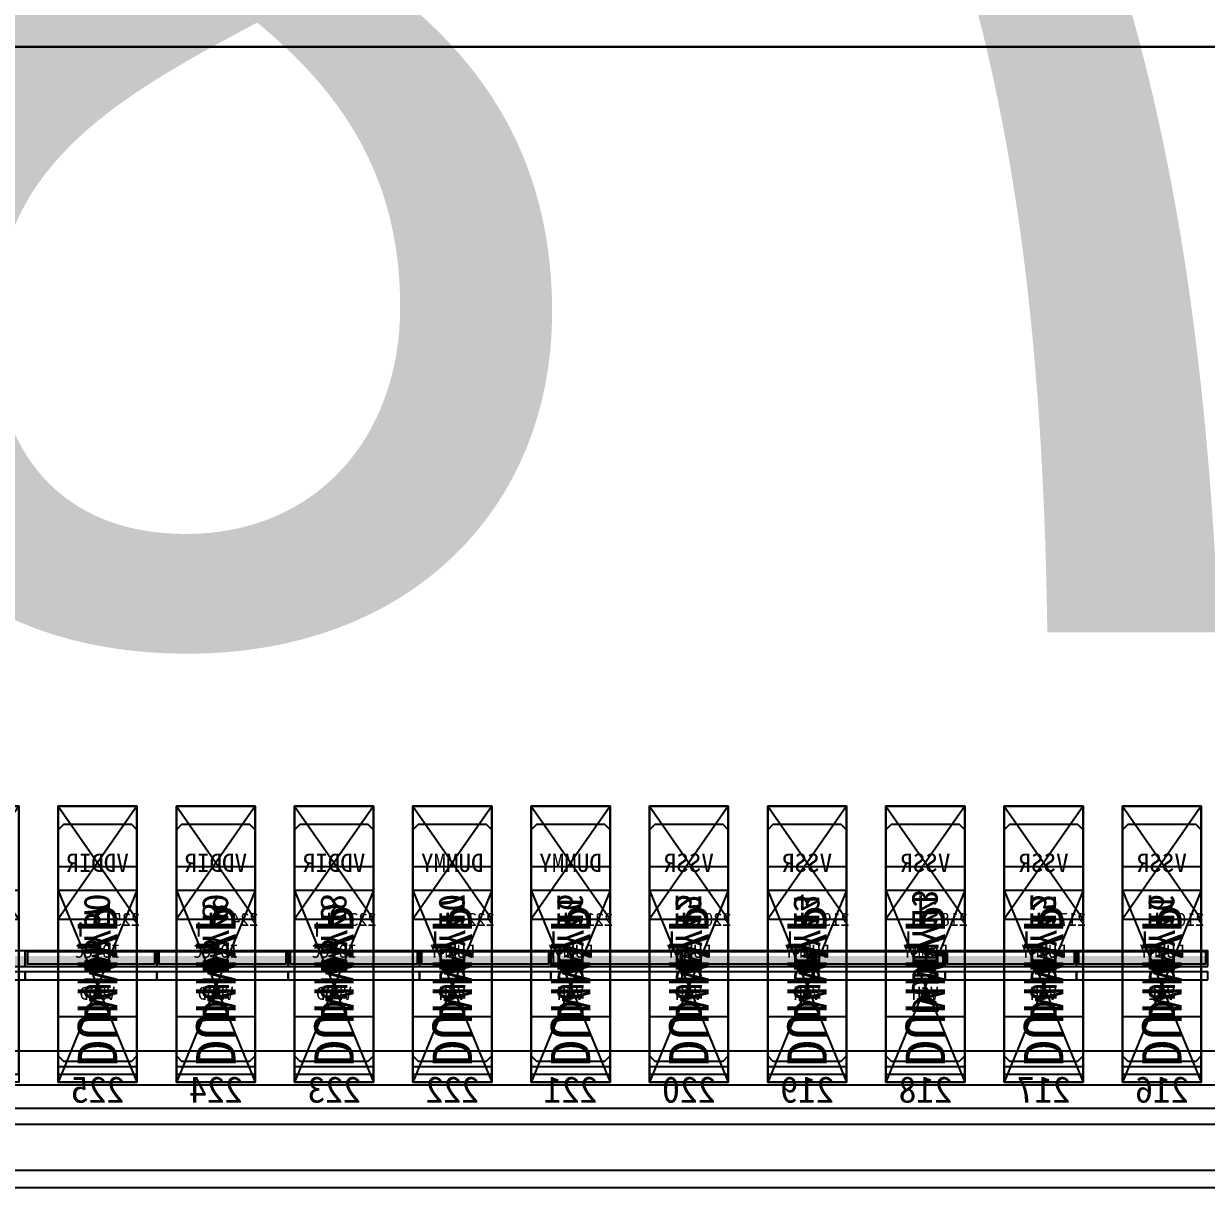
# Model space of a CAD drawing. Header units: millimetres. Extents: x 427 to 2444, y 137 to 817.
# Drawn here: x 1139.1962 to 1139.6462, y 300.7749 to 301.2176 of the extents above; entities that cross this region are included whole.
import ezdxf
from ezdxf.enums import TextEntityAlignment as Align

# ---------------------------------------------------------------- set-up
doc = ezdxf.new("R2010")
doc.units = ezdxf.units.MM
for name, color, linetype in [('L0', 211, 'Continuous'), ('L102', 91, 'Continuous'), ('L114', 213, 'Continuous'), ('L240', 60, 'Continuous'), ('L241', 200, 'Continuous'), ('L242', 51, 'Continuous'), ('L245', 53, 'Continuous'), ('L246', 93, 'Continuous'), ('L248', 171, 'Continuous'), ('L59', 140, 'Continuous'), ('L63', 4, 'Continuous'), ('L98', 150, 'Continuous')]:
    doc.layers.add(name, color=color, linetype=linetype)
doc.styles.add('txt', font='simhei.ttf')

# ---------------------------------------------------------------- blocks, each defined once
blk = doc.blocks.new('HX8394_F_PAD')
at = {"layer": 'L0'}
blk.add_lwpolyline([(-13.86, -0.4025), (-13.86, 0.4025), (13.86, 0.4025), (13.86, -0.4025), (-13.86, -0.4025)], close=True, dxfattribs=at)
at = {"layer": 'L241'}
blk.add_lwpolyline([(-13.9, -0.435), (-13.9, 0.435), (13.9, 0.435), (13.9, -0.435), (-13.9, -0.435)], close=True, dxfattribs=at)
at = {"layer": 'L242'}
for points in [[(-3.9955, -0.3935), (-3.9975, -0.3915), (-3.9975, -0.3055), (-3.9955, -0.3035), (-3.9695, -0.3035), (-3.9675, -0.3055), (-3.9675, -0.3915), (-3.9695, -0.3935), (-3.9955, -0.3935)], [(-3.9505, -0.3935), (-3.9525, -0.3915), (-3.9525, -0.3055), (-3.9505, -0.3035), (-3.9245, -0.3035), (-3.9225, -0.3055), (-3.9225, -0.3915), (-3.9245, -0.3935), (-3.9505, -0.3935)], [(-3.9055, -0.3935), (-3.9075, -0.3915), (-3.9075, -0.3055), (-3.9055, -0.3035), (-3.8795, -0.3035), (-3.8775, -0.3055), (-3.8775, -0.3915), (-3.8795, -0.3935), (-3.9055, -0.3935)], [(-3.8605, -0.3935), (-3.8625, -0.3915), (-3.8625, -0.3055), (-3.8605, -0.3035), (-3.8345, -0.3035), (-3.8325, -0.3055), (-3.8325, -0.3915), (-3.8345, -0.3935), (-3.8605, -0.3935)], [(-3.8155, -0.3935), (-3.8175, -0.3915), (-3.8175, -0.3055), (-3.8155, -0.3035), (-3.7895, -0.3035), (-3.7875, -0.3055), (-3.7875, -0.3915), (-3.7895, -0.3935), (-3.8155, -0.3935)], [(-3.7705, -0.3935), (-3.7725, -0.3915), (-3.7725, -0.3055), (-3.7705, -0.3035), (-3.7445, -0.3035), (-3.7425, -0.3055), (-3.7425, -0.3915), (-3.7445, -0.3935), (-3.7705, -0.3935)], [(-3.7255, -0.3935), (-3.7275, -0.3915), (-3.7275, -0.3055), (-3.7255, -0.3035), (-3.6995, -0.3035), (-3.6975, -0.3055), (-3.6975, -0.3915), (-3.6995, -0.3935), (-3.7255, -0.3935)], [(-3.6805, -0.3935), (-3.6825, -0.3915), (-3.6825, -0.3055), (-3.6805, -0.3035), (-3.6545, -0.3035), (-3.6525, -0.3055), (-3.6525, -0.3915), (-3.6545, -0.3935), (-3.6805, -0.3935)], [(-3.6355, -0.3935), (-3.6375, -0.3915), (-3.6375, -0.3055), (-3.6355, -0.3035), (-3.6095, -0.3035), (-3.6075, -0.3055), (-3.6075, -0.3915), (-3.6095, -0.3935), (-3.6355, -0.3935)], [(-3.5905, -0.3935), (-3.5925, -0.3915), (-3.5925, -0.3055), (-3.5905, -0.3035), (-3.5645, -0.3035), (-3.5625, -0.3055), (-3.5625, -0.3915), (-3.5645, -0.3935), (-3.5905, -0.3935)]]:
    blk.add_lwpolyline(points, close=True, dxfattribs=at)
at = {"layer": 'L240', "style": 'txt'}
for s, p in [('DB_16', (-3.9825, -0.346834)), ('DB_15', (-3.9375, -0.346834)), ('DB_14', (-3.8925, -0.346834)), ('DB_13', (-3.8475, -0.346834)), ('DB_12', (-3.8025, -0.346834)), ('DB_11', (-3.7575, -0.346834)), ('DB_10', (-3.7125, -0.346834)), ('DB_9', (-3.6675, -0.346834)), ('DB_8', (-3.6225, -0.346834)), ('DB_7', (-3.5775, -0.346834))]:
    blk.add_text(s, height=0.01, rotation=90, dxfattribs=at).set_placement(p, align=Align.MIDDLE_CENTER)
at = {"layer": 'L248', "style": 'txt'}
blk.add_text('27800x870(include SR&SL)', height=0.5, dxfattribs=at).set_placement((-0.381772, 0.019694), align=Align.MIDDLE_CENTER)
blk = doc.blocks.new('NTBUMP_73X30')
at = {"color": 5, "linetype": 'Continuous'}
blk.add_lwpolyline([(-0.015, 0.04), (0.015, -0.033), (0.015, 0.04), (-0.015, -0.033)], dxfattribs=at)
at = {"layer": 'L242', "color": 5}
blk.add_lwpolyline([(-0.015, -0.033), (-0.015, 0.04), (0.015, 0.04), (0.015, -0.033), (-0.015, -0.033)], close=True, dxfattribs=at)
blk = doc.blocks.new('ILI9881C_AA_NTBUMP_PM_875UM')
at = {"layer": 'L241'}
blk.add_lwpolyline([(-13.92, -0.4375), (-13.92, 0.4375), (13.92, 0.4375), (13.92, -0.4375), (-13.92, -0.4375)], close=True, dxfattribs=at)
for p in [(-3.9825, -0.3645), (-3.9375, -0.3645), (-3.8925, -0.3645), (-3.8475, -0.3645), (-3.8025, -0.3645), (-3.7575, -0.3645), (-3.7125, -0.3645), (-3.6675, -0.3645), (-3.6225, -0.3645), (-3.5775, -0.3645)]:
    blk.add_blockref('NTBUMP_73X30', p)
at = {"layer": 'L246', "style": 'txt'}
for p in [(-3.9825, -0.361), (-3.9375, -0.361), (-3.8925, -0.361), (-3.8475, -0.361), (-3.8025, -0.361), (-3.7575, -0.361), (-3.7125, -0.361), (-3.6675, -0.361), (-3.6225, -0.361), (-3.5775, -0.361)]:
    blk.add_text('DUMMYP', height=0.015, rotation=90, dxfattribs=at).set_placement(p, align=Align.MIDDLE_CENTER)
for s, p in [('216', (-3.9825, -0.400279)), ('217', (-3.9375, -0.400279)), ('218', (-3.8925, -0.400279)), ('219', (-3.8475, -0.400279)), ('220', (-3.8025, -0.400279)), ('221', (-3.7575, -0.400279)), ('222', (-3.7125, -0.400279)), ('223', (-3.6675, -0.400279)), ('224', (-3.6225, -0.400279)), ('225', (-3.5775, -0.400279))]:
    blk.add_text(s, height=0.01, dxfattribs=at).set_placement(p, align=Align.MIDDLE_CENTER)
blk = doc.blocks.new('INPUT_BUMP')
at = {"layer": 'L102'}
for points in [[(0.014, 0.04), (0.014, 0.041), (0.015, 0.041), (0.015, 0.04), (0.014, 0.04)], [(0.015, 0.04), (0.015, 0.041), (0.016, 0.041), (0.016, 0.04), (0.015, 0.04)], [(0.014, 0.039), (0.014, 0.04), (0.015, 0.04), (0.015, 0.039), (0.014, 0.039)], [(0.015, 0.039), (0.015, 0.04), (0.016, 0.04), (0.016, 0.039), (0.015, 0.039)]]:
    blk.add_lwpolyline(points, close=True, dxfattribs=at)
at = {"layer": 'L242'}
blk.add_lwpolyline([(0, 0.01), (0, 0.08), (0.03, 0.08), (0.03, 0.01), (0, 0.01)], close=True, dxfattribs=at)
blk = doc.blocks.new('JD9365Z_PAD_20170829_Y880')
at = {"layer": 'L241'}
blk.add_lwpolyline([(-13.95, -0.41), (-13.95, 0.41), (13.95, 0.41), (13.95, -0.41), (-13.95, -0.41)], close=True, dxfattribs=at)
at = {"row_count": 1, "column_count": 554, "row_spacing": 0.08, "column_spacing": 0.045}
blk.add_blockref('INPUT_BUMP', (-12.4575, -0.401), dxfattribs=at)
at = {"layer": 'L240', "style": 'txt'}
for s, p in [('VGL', (-3.9825, -0.360167)), ('VGH', (-3.9375, -0.360167)), ('VGH', (-3.8925, -0.360167)), ('VGH', (-3.8475, -0.360167)), ('VGH', (-3.8025, -0.360167)), ('VGH', (-3.7575, -0.360167)), ('VGH', (-3.7125, -0.360167)), ('VDDD', (-3.6675, -0.360167)), ('VDDD', (-3.6225, -0.360167)), ('VDDD', (-3.5775, -0.360167))]:
    blk.add_text(s, height=0.005, dxfattribs=at).set_placement(p, align=Align.MIDDLE_CENTER)
blk = doc.blocks.new('NV3052C3P_BUMP_ORI_20190911')
at = {"layer": 'L241'}
blk.add_lwpolyline([(-13.8, -0.398), (-13.8, 0.398), (13.8, 0.398), (13.8, -0.398), (-13.8, -0.398)], close=True, dxfattribs=at)
at = {"layer": 'L242'}
for points in [[(-3.9975, -0.385), (-3.9975, -0.337), (-3.9675, -0.337), (-3.9675, -0.385), (-3.9975, -0.385)], [(-3.9525, -0.385), (-3.9525, -0.337), (-3.9225, -0.337), (-3.9225, -0.385), (-3.9525, -0.385)], [(-3.9075, -0.385), (-3.9075, -0.337), (-3.8775, -0.337), (-3.8775, -0.385), (-3.9075, -0.385)], [(-3.8625, -0.385), (-3.8625, -0.337), (-3.8325, -0.337), (-3.8325, -0.385), (-3.8625, -0.385)], [(-3.8175, -0.385), (-3.8175, -0.337), (-3.7875, -0.337), (-3.7875, -0.385), (-3.8175, -0.385)], [(-3.7725, -0.385), (-3.7725, -0.337), (-3.7425, -0.337), (-3.7425, -0.385), (-3.7725, -0.385)], [(-3.7275, -0.385), (-3.7275, -0.337), (-3.6975, -0.337), (-3.6975, -0.385), (-3.7275, -0.385)], [(-3.6825, -0.385), (-3.6825, -0.337), (-3.6525, -0.337), (-3.6525, -0.385), (-3.6825, -0.385)], [(-3.6375, -0.385), (-3.6375, -0.337), (-3.6075, -0.337), (-3.6075, -0.385), (-3.6375, -0.385)], [(-3.5925, -0.385), (-3.5925, -0.337), (-3.5625, -0.337), (-3.5625, -0.385), (-3.5925, -0.385)]]:
    blk.add_lwpolyline(points, close=True, dxfattribs=at)
at = {"layer": 'L245', "style": 'txt'}
for s, p in [('DUMMY', (-3.982527, -0.360167)), ('DUMMY', (-3.937527, -0.360167)), ('DUMMY', (-3.892527, -0.360167)), ('DUMMY', (-3.847527, -0.360167)), ('DUMMY', (-3.802527, -0.360167)), ('DUMMY', (-3.757527, -0.360167)), ('DUMMY', (-3.712527, -0.360167)), ('IOVCC', (-3.667527, -0.360167)), ('IOVCC', (-3.622527, -0.360167)), ('IOVCC', (-3.577527, -0.360167))]:
    blk.add_text(s, height=0.005, dxfattribs=at).set_placement(p, align=Align.MIDDLE_CENTER)
blk = doc.blocks.new('BUMP_30_76')
at = {"layer": 'L242'}
blk.add_lwpolyline([(-0.015, -0.0195), (-0.015, 0.0565), (0.015, 0.0565), (0.015, -0.0195), (-0.015, -0.0195)], close=True, dxfattribs=at)
blk = doc.blocks.new('FL11283_A_OTHER')
at = {"layer": 'L102'}
blk.add_lwpolyline([(-13.86, 0), (-13.86, 0.41), (0, 0.41), (0, 0), (-13.86, 0)], close=True, dxfattribs=at)
at = {"layer": 'L241'}
blk.add_lwpolyline([(-13.86, -0.41), (-13.86, 0.41), (13.86, 0.41), (13.86, 0.404), (-13.854, 0.404), (-13.854, -0.404), (13.854, -0.404), (13.854, 0.404), (13.86, 0.404), (13.86, -0.41), (-13.86, -0.41)], close=True, dxfattribs=at)
at = {"layer": 'L59'}
for points in [[(-13.86, -0.41), (-13.86, 0.41), (13.86, 0.41), (13.86, -0.41), (-13.86, -0.41)], [(-13.86, -0.41), (-13.86, 0), (0, 0), (0, -0.41), (-13.86, -0.41)]]:
    blk.add_lwpolyline(points, close=True, dxfattribs=at)
for p in [(-3.9825, -0.3685), (-3.9375, -0.3685), (-3.8925, -0.3685), (-3.8475, -0.3685), (-3.8025, -0.3685), (-3.7575, -0.3685), (-3.7125, -0.3685), (-3.6675, -0.3685), (-3.6225, -0.3685), (-3.5775, -0.3685)]:
    blk.add_blockref('BUMP_30_76', p)
at = {"layer": 'L102', "style": 'txt'}
for s, p in [('DUMMY41', (-3.9825, -0.346)), ('DUMMY42', (-3.9375, -0.346)), ('DUMMY43', (-3.8925, -0.344334)), ('DUMMY44', (-3.8475, -0.346)), ('DUMMY45', (-3.8025, -0.346)), ('DUMMY46', (-3.7575, -0.346)), ('DUMMY47', (-3.7125, -0.346)), ('DUMMY48', (-3.6675, -0.346)), ('DUMMY49', (-3.6225, -0.346)), ('DUMMY50', (-3.5775, -0.346))]:
    blk.add_text(s, height=0.01, rotation=90, dxfattribs=at).set_placement(p, align=Align.MIDDLE_CENTER)
blk = doc.blocks.new('GC9702_ANALOG_PAD_BUMP')
at = {"color": 5, "linetype": 'Continuous'}
blk.add_lwpolyline([(-0.015, 0.0215), (0.015, -0.0215), (0.015, 0.0215), (-0.015, -0.0215)], dxfattribs=at)
at = {"layer": 'L242', "color": 5}
blk.add_lwpolyline([(-0.015, -0.0215), (-0.015, 0.0215), (0.015, 0.0215), (0.015, -0.0215), (-0.015, -0.0215)], close=True, dxfattribs=at)
blk = doc.blocks.new('GC9702_BUMP_NOCOMPENSATION')
at = {"layer": 'L114', "const_width": 0.004}
for points in [[(-4, -0.378), (-3.95, -0.378)], [(-4, -0.378), (-3.95, -0.378)], [(-4, -0.378), (-3.95, -0.378)], [(-4, -0.378), (-3.95, -0.378)], [(-3.95, -0.378), (-3.9, -0.378)], [(-3.95, -0.378), (-3.9, -0.378)], [(-3.95, -0.378), (-3.9, -0.378)], [(-3.95, -0.378), (-3.9, -0.378)], [(-3.9, -0.378), (-3.85, -0.378)], [(-3.9, -0.378), (-3.85, -0.378)], [(-3.9, -0.378), (-3.85, -0.378)], [(-3.9, -0.378), (-3.85, -0.378)], [(-3.85, -0.378), (-3.8, -0.378)], [(-3.85, -0.378), (-3.8, -0.378)], [(-3.85, -0.378), (-3.8, -0.378)], [(-3.85, -0.378), (-3.8, -0.378)], [(-3.8, -0.378), (-3.75, -0.378)], [(-3.8, -0.378), (-3.75, -0.378)], [(-3.8, -0.378), (-3.75, -0.378)], [(-3.8, -0.378), (-3.75, -0.378)], [(-3.75, -0.378), (-3.7, -0.378)], [(-3.75, -0.378), (-3.7, -0.378)], [(-3.75, -0.378), (-3.7, -0.378)], [(-3.75, -0.378), (-3.7, -0.378)], [(-3.7, -0.378), (-3.65, -0.378)], [(-3.7, -0.378), (-3.65, -0.378)], [(-3.7, -0.378), (-3.65, -0.378)], [(-3.7, -0.378), (-3.65, -0.378)], [(-3.65, -0.378), (-3.6, -0.378)], [(-3.65, -0.378), (-3.6, -0.378)], [(-3.65, -0.378), (-3.6, -0.378)], [(-3.65, -0.378), (-3.6, -0.378)], [(-3.6, -0.378), (-3.55, -0.378)], [(-3.6, -0.378), (-3.55, -0.378)], [(-3.6, -0.378), (-3.55, -0.378)], [(-3.6, -0.378), (-3.55, -0.378)], [(-3.55, -0.378), (-3.5, -0.378)], [(-3.55, -0.378), (-3.5, -0.378)], [(-3.55, -0.378), (-3.5, -0.378)], [(-3.55, -0.378), (-3.5, -0.378)]]:
    blk.add_lwpolyline(points, dxfattribs=at)
at = {"layer": 'L114'}
for points in [[(-4, -0.38), (-4, -0.374), (-3.95, -0.374), (-3.95, -0.38), (-4, -0.38)], [(-4, -0.38), (-4, -0.374), (-3.95, -0.374), (-3.95, -0.38), (-4, -0.38)], [(-3.99926, -0.379), (-3.99926, -0.37443), (-3.95082, -0.37443), (-3.95082, -0.379), (-3.99926, -0.379)], [(-3.99926, -0.379), (-3.99926, -0.37443), (-3.95082, -0.37443), (-3.95082, -0.379), (-3.99926, -0.379)], [(-3.95, -0.38), (-3.95, -0.374), (-3.9, -0.374), (-3.9, -0.38), (-3.95, -0.38)], [(-3.95, -0.38), (-3.95, -0.374), (-3.9, -0.374), (-3.9, -0.38), (-3.95, -0.38)], [(-3.94926, -0.379), (-3.94926, -0.37443), (-3.90082, -0.37443), (-3.90082, -0.379), (-3.94926, -0.379)], [(-3.94926, -0.379), (-3.94926, -0.37443), (-3.90082, -0.37443), (-3.90082, -0.379), (-3.94926, -0.379)], [(-3.9, -0.38), (-3.9, -0.374), (-3.85, -0.374), (-3.85, -0.38), (-3.9, -0.38)], [(-3.9, -0.38), (-3.9, -0.374), (-3.85, -0.374), (-3.85, -0.38), (-3.9, -0.38)], [(-3.89926, -0.379), (-3.89926, -0.37443), (-3.85082, -0.37443), (-3.85082, -0.379), (-3.89926, -0.379)], [(-3.89926, -0.379), (-3.89926, -0.37443), (-3.85082, -0.37443), (-3.85082, -0.379), (-3.89926, -0.379)], [(-3.85, -0.38), (-3.85, -0.374), (-3.8, -0.374), (-3.8, -0.38), (-3.85, -0.38)], [(-3.85, -0.38), (-3.85, -0.374), (-3.8, -0.374), (-3.8, -0.38), (-3.85, -0.38)], [(-3.84926, -0.379), (-3.84926, -0.37443), (-3.80082, -0.37443), (-3.80082, -0.379), (-3.84926, -0.379)], [(-3.84926, -0.379), (-3.84926, -0.37443), (-3.80082, -0.37443), (-3.80082, -0.379), (-3.84926, -0.379)], [(-3.8, -0.38), (-3.8, -0.374), (-3.75, -0.374), (-3.75, -0.38), (-3.8, -0.38)], [(-3.8, -0.38), (-3.8, -0.374), (-3.75, -0.374), (-3.75, -0.38), (-3.8, -0.38)], [(-3.79926, -0.379), (-3.79926, -0.37443), (-3.75082, -0.37443), (-3.75082, -0.379), (-3.79926, -0.379)], [(-3.79926, -0.379), (-3.79926, -0.37443), (-3.75082, -0.37443), (-3.75082, -0.379), (-3.79926, -0.379)], [(-3.75, -0.38), (-3.75, -0.374), (-3.7, -0.374), (-3.7, -0.38), (-3.75, -0.38)], [(-3.75, -0.38), (-3.75, -0.374), (-3.7, -0.374), (-3.7, -0.38), (-3.75, -0.38)], [(-3.74926, -0.379), (-3.74926, -0.37443), (-3.70082, -0.37443), (-3.70082, -0.379), (-3.74926, -0.379)], [(-3.74926, -0.379), (-3.74926, -0.37443), (-3.70082, -0.37443), (-3.70082, -0.379), (-3.74926, -0.379)], [(-3.7, -0.38), (-3.7, -0.374), (-3.65, -0.374), (-3.65, -0.38), (-3.7, -0.38)], [(-3.7, -0.38), (-3.7, -0.374), (-3.65, -0.374), (-3.65, -0.38), (-3.7, -0.38)], [(-3.69926, -0.379), (-3.69926, -0.37443), (-3.65082, -0.37443), (-3.65082, -0.379), (-3.69926, -0.379)], [(-3.69926, -0.379), (-3.69926, -0.37443), (-3.65082, -0.37443), (-3.65082, -0.379), (-3.69926, -0.379)], [(-3.65, -0.38), (-3.65, -0.374), (-3.6, -0.374), (-3.6, -0.38), (-3.65, -0.38)], [(-3.65, -0.38), (-3.65, -0.374), (-3.6, -0.374), (-3.6, -0.38), (-3.65, -0.38)], [(-3.64926, -0.379), (-3.64926, -0.37443), (-3.60082, -0.37443), (-3.60082, -0.379), (-3.64926, -0.379)], [(-3.64926, -0.379), (-3.64926, -0.37443), (-3.60082, -0.37443), (-3.60082, -0.379), (-3.64926, -0.379)], [(-3.6, -0.38), (-3.6, -0.374), (-3.55, -0.374), (-3.55, -0.38), (-3.6, -0.38)], [(-3.6, -0.38), (-3.6, -0.374), (-3.55, -0.374), (-3.55, -0.38), (-3.6, -0.38)], [(-3.59926, -0.379), (-3.59926, -0.37443), (-3.55082, -0.37443), (-3.55082, -0.379), (-3.59926, -0.379)], [(-3.59926, -0.379), (-3.59926, -0.37443), (-3.55082, -0.37443), (-3.55082, -0.379), (-3.59926, -0.379)], [(-3.55, -0.38), (-3.55, -0.374), (-3.5, -0.374), (-3.5, -0.38), (-3.55, -0.38)], [(-3.55, -0.38), (-3.55, -0.374), (-3.5, -0.374), (-3.5, -0.38), (-3.55, -0.38)]]:
    blk.add_lwpolyline(points, close=True, dxfattribs=at)
at = {"layer": 'L241'}
for points in [[(-4, -0.385), (-4, -0.382), (-3.95, -0.382), (-3.95, -0.385), (-4, -0.385)], [(-4, -0.385), (-4, -0.382), (-3.95, -0.382), (-3.95, -0.385), (-4, -0.385)], [(-3.95, -0.385), (-3.95, -0.382), (-3.9, -0.382), (-3.9, -0.385), (-3.95, -0.385)], [(-3.95, -0.385), (-3.95, -0.382), (-3.9, -0.382), (-3.9, -0.385), (-3.95, -0.385)], [(-3.9, -0.385), (-3.9, -0.382), (-3.85, -0.382), (-3.85, -0.385), (-3.9, -0.385)], [(-3.9, -0.385), (-3.9, -0.382), (-3.85, -0.382), (-3.85, -0.385), (-3.9, -0.385)], [(-3.85, -0.385), (-3.85, -0.382), (-3.8, -0.382), (-3.8, -0.385), (-3.85, -0.385)], [(-3.85, -0.385), (-3.85, -0.382), (-3.8, -0.382), (-3.8, -0.385), (-3.85, -0.385)], [(-3.8, -0.385), (-3.8, -0.382), (-3.75, -0.382), (-3.75, -0.385), (-3.8, -0.385)], [(-3.8, -0.385), (-3.8, -0.382), (-3.75, -0.382), (-3.75, -0.385), (-3.8, -0.385)], [(-3.75, -0.385), (-3.75, -0.382), (-3.7, -0.382), (-3.7, -0.385), (-3.75, -0.385)], [(-3.75, -0.385), (-3.75, -0.382), (-3.7, -0.382), (-3.7, -0.385), (-3.75, -0.385)], [(-3.7, -0.385), (-3.7, -0.382), (-3.65, -0.382), (-3.65, -0.385), (-3.7, -0.385)], [(-3.7, -0.385), (-3.7, -0.382), (-3.65, -0.382), (-3.65, -0.385), (-3.7, -0.385)], [(-3.65, -0.385), (-3.65, -0.382), (-3.6, -0.382), (-3.6, -0.385), (-3.65, -0.385)], [(-3.65, -0.385), (-3.65, -0.382), (-3.6, -0.382), (-3.6, -0.385), (-3.65, -0.385)], [(-3.6, -0.385), (-3.6, -0.382), (-3.55, -0.382), (-3.55, -0.385), (-3.6, -0.385)], [(-3.6, -0.385), (-3.6, -0.382), (-3.55, -0.382), (-3.55, -0.385), (-3.6, -0.385)], [(-3.55, -0.385), (-3.55, -0.382), (-3.5, -0.382), (-3.5, -0.385), (-3.55, -0.385)], [(-3.55, -0.385), (-3.55, -0.382), (-3.5, -0.382), (-3.5, -0.385), (-3.55, -0.385)]]:
    blk.add_lwpolyline(points, close=True, dxfattribs=at)
at = {"row_count": 1, "column_count": 554, "row_spacing": 0.043, "column_spacing": 0.045}
blk.add_blockref('GC9702_ANALOG_PAD_BUMP', (-12.4425, -0.3405), dxfattribs=at)
at = {"layer": 'L114', "style": 'txt'}
for s, p in [('216', (-3.9935, -0.362)), ('217', (-3.9485, -0.362)), ('218', (-3.9035, -0.362)), ('219', (-3.8585, -0.362)), ('220', (-3.8135, -0.362)), ('221', (-3.7685, -0.362)), ('222', (-3.7235, -0.362)), ('223', (-3.6785, -0.362)), ('224', (-3.6335, -0.362)), ('225', (-3.5885, -0.362))]:
    blk.add_text(s, height=0.005, dxfattribs=at).set_placement(p, align=Align.MIDDLE_CENTER)
at = {"layer": 'L98', "style": 'txt'}
for s, p in [('VSSR', (-3.9825, -0.3405)), ('VSSR', (-3.9375, -0.3405)), ('VSSR', (-3.8925, -0.3405)), ('VSSR', (-3.8475, -0.3405)), ('VSSR', (-3.8025, -0.3405)), ('DUMMY', (-3.7575, -0.3405)), ('DUMMY', (-3.7125, -0.3405)), ('VDDIR', (-3.6675, -0.3405)), ('VDDIR', (-3.6225, -0.3405)), ('VDDIR', (-3.5775, -0.3405))]:
    blk.add_text(s, height=0.007, dxfattribs=at).set_placement(p, align=Align.MIDDLE_CENTER)
blk = doc.blocks.new('IC_GDS_ALL')
for name, p in [('ILI9881C_AA_NTBUMP_PM_875UM', (0, 0)), ('HX8394_F_PAD', (0, 0.004)), ('GC9702_BUMP_NOCOMPENSATION', (0, 0.0265)), ('NV3052C3P_BUMP_ORI_20190911', (0, 0.0125)), ('JD9365Z_PAD_20170829_Y880', (0, -0.0035)), ('FL11283_A_OTHER', (0, -0.0035))]:
    blk.add_blockref(name, p)
blk = doc.blocks.new('INPUT_PAD')
at = {"layer": 'L63'}
blk.add_lwpolyline([(0.01, -0.043), (0.01, 0.062), (0.04, 0.062), (0.04, -0.043), (0.01, -0.043)], close=True, dxfattribs=at)
blk = doc.blocks.new('IC_PAD_ALL')
at = {"row_count": 1, "column_count": 554, "row_spacing": 0.109, "column_spacing": 0.045}
blk.add_blockref('INPUT_PAD', (1.18, 0), dxfattribs=at)
blk = doc.blocks.new('IC_ALL')
at = {"yscale": -1, "rotation": 180}
blk.add_blockref('IC_GDS_ALL', (14, 0.4375), dxfattribs=at)
blk.add_blockref('IC_PAD_ALL', (0.3525, 0.083))
blk = doc.blocks.new('IC_FPC_OLB_ALL')
blk.add_blockref('IC_ALL', (1.188, 1.0245))

msp = doc.modelspace()

# ---------------------------------------------------------------- block references
msp.add_blockref('IC_FPC_OLB_ALL', (1120.45883, 299.75037))

doc.saveas('drawing.dxf')
